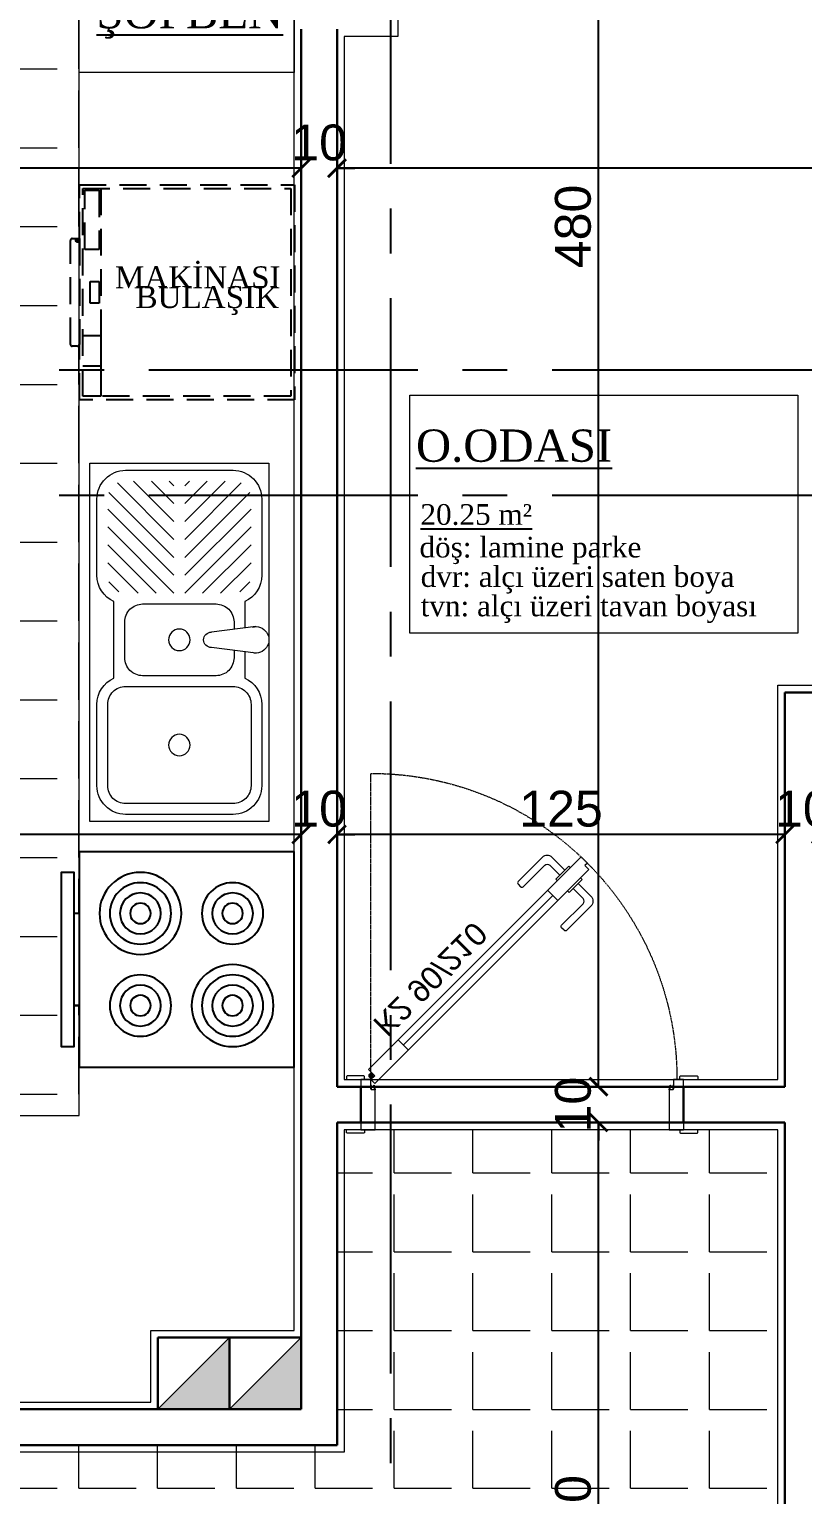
# Model space of a CAD drawing. Header units: millimetres. Extents: x 2778 to 13672, y 1832 to 5175.
# Drawn here: x 12760.3 to 12976.1, y 4131.4 to 4540.2 of the extents above; entities that cross this region are included whole.
import ezdxf

# ---------------------------------------------------------------- set-up
doc = ezdxf.new("R2010")
doc.units = ezdxf.units.MM
for name, pattern in [('CENTER2', [112.5, 75, -12.5, 12.5, -12.5]), ('DASHDOT2', [12.7, 6.35, -3.175, 0, -3.175]), ('DOTX2', [0.5, 0, -0.5]), ('HIDDENX2', [0.75, 0.5, -0.25])]:
    doc.linetypes.add(name, pattern=pattern)
for name, color, linetype in [('7-DCR-FRN', 8, 'Continuous'), ('@A_HH', 1, 'Continuous'), ('Yazi', 7, 'Continuous')]:
    doc.layers.add(name, color=color, linetype=linetype)
for name, color, linetype, lineweight in [('aks', 251, 'DASHDOT2', 35), ('duvar', 232, 'Continuous', 30), ('ince', 37, 'Continuous', 0), ('iz', 1, 'DOTX2', 20), ('kapı', 3, 'Continuous', 18), ('sıva iç', 21, 'Continuous', 0), ('tarama', 251, 'Continuous', 0), ('yazı', 11, 'Continuous', 20), ('z - tarama', 251, 'Continuous', 18), ('ölçü dış', 192, 'Continuous', 20), ('ÖLÇÜ İÇ', 7, 'Continuous', 9)]:
    doc.layers.add(name, color=color, linetype=linetype, lineweight=lineweight)
doc.styles.get("Standard").update_dxf_attribs({"font": 'arial.ttf'})
doc.styles.add('Times roman', font='times.ttf')
doc.dimstyles.new('zulay iç ölçü', dxfattribs={"dimtxt": 10, "dimasz": 5, "dimexe": 0.18, "dimexo": 0, "dimgap": 2, "dimtad": 3, "dimdec": 0, "dimzin": 0, "dimdsep": 46, "dimtxsty": 'Standard', "dimblk": 'ARCHTICK', "dimcen": 0.09, "dimse1": 1, "dimse2": 1, "dimadec": 0, "dimazin": 0, "dimtfac": 1, "dimtdec": 0, "dimtix": 1, "dimtofl": 0, "dimtmove": 0, "dimatfit": 3, "dimldrblk": 'ARCHTICK', "dimfxl": 1, "dimtolj": 1, "dimtzin": 0, "dimarcsym": 0})
pattern_1 = [(0, (-1051519.92, 409725.164), (0, 22), [16, -6]), (90, (-1051519.92, 409725.164), (-22, 1e-15), [16, -6])]

# ---------------------------------------------------------------- blocks, each defined once
blk = doc.blocks.new('sadsfsfsf')
at = {"layer": 'ince'}
for p, q in [((0.7, 0), (-0.7, 0)), ((0, 0.7), (0, -0.7))]:
    blk.add_line(p, q, dxfattribs=at)
for radius in [0.6, 0.45]:
    blk.add_circle((0, 0), radius, dxfattribs=at)
blk = doc.blocks.new('eddeded')
at = {"layer": 'duvar'}
for p, q in [((-48.21, 54.38), (-38.21, 54.38)), ((-48.21, -35.62), (-38.21, -35.62))]:
    blk.add_line(p, q, dxfattribs=at)
at = {"layer": 'ince'}
blk.add_line((-26.6, -23.78), (15.13, 17.96), dxfattribs=at)
for points in [[(-50.21, 53.38), (-50.96, 53.38, -0.414214), (-51.21, 53.63), (-51.21, 58.13, -0.414214), (-50.96, 58.38), (-50.21, 58.38)], [(-36.21, 53.38), (-35.46, 53.38, 0.414214), (-35.21, 53.63), (-35.21, 58.13, 0.414214), (-35.46, 58.38), (-36.21, 58.38)], [(-50.21, -34.62), (-50.96, -34.62, 0.414214), (-51.21, -34.87), (-51.21, -39.37, 0.414214), (-50.96, -39.62), (-50.21, -39.62)], [(-36.21, -34.62), (-35.46, -34.62, -0.414214), (-35.21, -34.87), (-35.21, -39.37, -0.414214), (-35.46, -39.62), (-36.21, -39.62)]]:
    blk.add_lwpolyline(points, format="xyb", dxfattribs=at)
for points in [[(-39.11, 51.33), (-39.11, 50.38), (-37.81, 50.68), (-37.81, 50.81, -0.112206), (-37.91, 50.76), (-38.72, 50.57, -0.482314), (-39.02, 50.82), (-39.02, 51.24, -0.414214), (-38.77, 51.49), (-37.97, 51.49, -0.170049), (-37.81, 51.43), (-37.81, 51.58), (-38.86, 51.58, 0.414214)], [(17.08, 23.59), (18.49, 25), (14.96, 28.54, 0.414214), (12.13, 28.54), (5.41, 21.82, 0.414214), (5.41, 21.11), (6.12, 20.4, 0.414214), (6.83, 20.4), (12.84, 26.41, -0.414214), (14.25, 26.41)], [(20.76, 19.91), (22.17, 21.32), (25.71, 17.79, -0.414214), (25.71, 14.96), (18.99, 8.24, -0.414214), (18.28, 8.24), (17.58, 8.95, -0.414214), (17.58, 9.66), (23.59, 15.67, 0.414214), (23.59, 17.08)], [(-39.11, -31.62), (-39.11, -32.57, 0.414214), (-38.86, -32.82), (-37.81, -32.82), (-37.81, -32.67, -0.170049), (-37.97, -32.73), (-38.77, -32.73, -0.414214), (-39.02, -32.48), (-39.02, -32.06, -0.482314), (-38.72, -31.81), (-37.91, -32, -0.112206), (-37.81, -32.05), (-37.81, -31.92)]]:
    blk.add_lwpolyline(points, format="xyb", close=True, dxfattribs=at)
for points in [[(20.04, 25.7), (19.62, 26.12), (15.96, 22.47), (16.38, 22.04)], [(22.87, 22.87), (23.29, 22.44), (19.64, 18.79), (19.21, 19.21)]]:
    blk.add_lwpolyline(points, dxfattribs=at)
at = {"layer": 'iz', "ltscale": 0.1}
for p, q in [((-48.21, -35.62), (-48.21, 54.38)), ((-38.21, -35.62), (-38.21, 54.38)), ((-36.21, -32.82), (49.19, -32.82))]:
    blk.add_line(p, q, dxfattribs=at)
blk.add_arc((-36.22, -32.83), 85.41, 0.0042, 89.9958, dxfattribs=at)
at = {"layer": 'kapı'}
for p, q in [((13.72, 19.37), (16.54, 16.54)), ((-28.02, -22.36), (-25.19, -25.19))]:
    blk.add_line(p, q, dxfattribs=at)
for points in [[(-36.21, 54.38), (-36.21, 51.58), (-38.86, 51.58, 0.414214), (-39.11, 51.33), (-39.11, 50.38), (-50.21, 50.38), (-50.21, 54.38)], [(-50.21, -35.62), (-50.21, -31.62), (-39.11, -31.62), (-39.11, -32.57, 0.414214), (-38.86, -32.82), (-36.21, -32.82), (-36.21, -35.62), (-36.21, -35.62)]]:
    blk.add_lwpolyline(points, format="xyb", dxfattribs=at)
blk.add_lwpolyline([(-36.21, -32.82), (-35.15, -31.76), (-33.46, -33.46), (25.87, 25.87), (24.17, 27.57), (23.47, 26.86), (22.33, 27.99), (-37.35, -31.69), (-36.21, -32.82)], dxfattribs=at)
at = {"layer": 'sıva iç'}
for p, q in [((-48.21, 54.38), (-50.21, 54.38)), ((-38.21, 54.38), (-36.21, 54.38)), ((-48.21, -35.62), (-50.21, -35.62)), ((-36.21, -35.62), (-38.21, -35.62))]:
    blk.add_line(p, q, dxfattribs=at)
at = {"layer": 'ölçü dış'}
blk.add_line((-38.21, -35.62), (-48.21, -35.62), dxfattribs=at)
at = {"layer": 'ince', "rotation": 90}
blk.add_blockref('sadsfsfsf', (-35.15, -32.82), dxfattribs=at)
at = {"layer": 'yazı'}
blk.add_text('K2 90/210', height=6.328, rotation=45, dxfattribs=at).set_placement((-20.24, -32.71))
blk = doc.blocks.new('DGFDGFDG')
at = {"layer": 'tarama'}
h = blk.add_hatch(color=256, dxfattribs=at)
h.dxf.hatch_style = 1
h.paths.add_polyline_path([(650023.04, -115859.89), (650043.04, -115879.89), (650043.04, -115859.89)])
h = blk.add_hatch(color=256, dxfattribs=at)
h.dxf.hatch_style = 1
h.paths.add_polyline_path([(650043.04, -115859.89), (650063.04, -115879.89), (650063.04, -115859.89)])
at = {"layer": '@A_HH', "linetype": 'Continuous', "lineweight": 0}
for p, q in [((650043.04, -115879.89), (650043.04, -115859.89)), ((650043.04, -115879.89), (650043.04, -115859.89)), ((650063.04, -115879.89), (650063.04, -115859.89)), ((650063.04, -115879.89), (650063.04, -115859.89))]:
    blk.add_line(p, q, dxfattribs=at)
at = {"layer": 'duvar'}
for p, q in [((650043.04, -115859.89), (650023.04, -115859.89)), ((650043.04, -115859.89), (650023.04, -115859.89)), ((650043.04, -115859.89), (650023.04, -115859.89)), ((650023.04, -115859.89), (650043.04, -115859.89)), ((650043.04, -115859.89), (650023.04, -115859.89)), ((650043.04, -115859.89), (650023.04, -115859.89)), ((650023.04, -115859.89), (650043.04, -115859.89)), ((650063.04, -115859.89), (650043.04, -115859.89)), ((650063.04, -115859.89), (650043.04, -115859.89)), ((650063.04, -115859.89), (650043.04, -115859.89)), ((650043.04, -115859.89), (650063.04, -115859.89)), ((650063.04, -115859.89), (650043.04, -115859.89)), ((650063.04, -115859.89), (650043.04, -115859.89)), ((650043.04, -115859.89), (650063.04, -115859.89)), ((650043.04, -115859.89), (650043.04, -115879.89)), ((650043.04, -115859.89), (650043.04, -115879.89)), ((650043.04, -115859.89), (650043.04, -115879.89)), ((650043.04, -115879.89), (650043.04, -115859.89)), ((650043.04, -115859.89), (650043.04, -115879.89)), ((650043.04, -115879.89), (650043.04, -115859.89)), ((650043.04, -115879.89), (650043.04, -115859.89)), ((650063.04, -115859.89), (650063.04, -115879.89)), ((650063.04, -115859.89), (650063.04, -115879.89)), ((650063.04, -115859.89), (650063.04, -115879.89)), ((650063.04, -115879.89), (650063.04, -115859.89)), ((650063.04, -115859.89), (650063.04, -115879.89)), ((650063.04, -115879.89), (650063.04, -115859.89)), ((650063.04, -115879.89), (650063.04, -115859.89)), ((650043.04, -115864.89), (650043.04, -115869.89)), ((650063.04, -115864.89), (650063.04, -115869.89)), ((650023.04, -115879.89), (650043.04, -115879.89)), ((650043.04, -115879.89), (650023.04, -115879.89)), ((650023.04, -115879.89), (650043.04, -115879.89)), ((650023.04, -115879.89), (650043.04, -115879.89)), ((650023.04, -115879.89), (650043.04, -115879.89)), ((650023.04, -115879.89), (650043.04, -115879.89)), ((650023.04, -115879.89), (650043.04, -115879.89)), ((650043.04, -115879.89), (650023.04, -115879.89)), ((650043.04, -115879.89), (650023.04, -115879.89)), ((650043.04, -115879.89), (650023.04, -115879.89)), ((650023.04, -115879.89), (650043.04, -115879.89)), ((650043.04, -115879.89), (650023.04, -115879.89)), ((650043.04, -115879.89), (650023.04, -115879.89)), ((650023.04, -115879.89), (650043.04, -115879.89)), ((650043.04, -115879.89), (650063.04, -115879.89)), ((650063.04, -115879.89), (650043.04, -115879.89)), ((650043.04, -115879.89), (650063.04, -115879.89)), ((650043.04, -115879.89), (650063.04, -115879.89)), ((650043.04, -115879.89), (650063.04, -115879.89)), ((650043.04, -115879.89), (650063.04, -115879.89)), ((650043.04, -115879.89), (650063.04, -115879.89)), ((650063.04, -115879.89), (650043.04, -115879.89)), ((650063.04, -115879.89), (650043.04, -115879.89)), ((650063.04, -115879.89), (650043.04, -115879.89)), ((650043.04, -115879.89), (650063.04, -115879.89)), ((650063.04, -115879.89), (650043.04, -115879.89)), ((650063.04, -115879.89), (650043.04, -115879.89)), ((650043.04, -115879.89), (650063.04, -115879.89))]:
    blk.add_line(p, q, dxfattribs=at)
at = {"layer": 'duvar', "color": 7}
for p, q in [((650043.04, -115859.89), (650023.04, -115859.89)), ((650023.04, -115859.89), (650023.04, -115879.89)), ((650063.04, -115859.89), (650043.04, -115859.89)), ((650043.04, -115859.89), (650043.04, -115879.89)), ((650043.04, -115859.89), (650043.04, -115879.89)), ((650063.04, -115859.89), (650063.04, -115879.89)), ((650043.04, -115879.89), (650023.04, -115879.89)), ((650043.04, -115879.89), (650023.04, -115879.89)), ((650041.04, -115879.89), (650043.04, -115879.89)), ((650063.04, -115879.89), (650043.04, -115879.89)), ((650063.04, -115879.89), (650043.04, -115879.89)), ((650061.04, -115879.89), (650063.04, -115879.89))]:
    blk.add_line(p, q, dxfattribs=at)
at = {"layer": 'duvar'}
for points in [[(650023.04, -115859.89), (650043.04, -115859.89)], [(650043.04, -115859.89), (650063.04, -115859.89)], [(650043.04, -115879.89), (650043.04, -115859.89)], [(650063.04, -115879.89), (650063.04, -115859.89)], [(650023.04, -115879.89), (650043.04, -115879.89)], [(650043.04, -115879.89), (650063.04, -115879.89)]]:
    blk.add_lwpolyline(points, dxfattribs=at)
at = {"layer": 'ince'}
for p, q in [((650043.04, -115879.89), (650023.04, -115859.89)), ((650063.04, -115879.89), (650043.04, -115859.89))]:
    blk.add_line(p, q, dxfattribs=at)
at = {"layer": 'sıva iç'}
for p, q in [((650041.04, -115879.85), (650041.04, -115879.89)), ((650061.04, -115879.85), (650061.04, -115879.89))]:
    blk.add_line(p, q, dxfattribs=at)
blk = doc.blocks.new('*U38')
at = {"layer": '7-DCR-FRN', "linetype": 'HIDDENX2', "ltscale": 15}
for points in [[(15.5, 0, -0.414214), (15, 0.5), (15, 2, -0.414214), (15.5, 2.5), (44.5, 2.5, -0.414214), (45, 2), (45, 0), (60, 0), (60, -60), (0, -60), (0, 0)], [(45, 0), (15.5, 0, -0.414214), (15, 0.5), (15, 2, -0.414214), (15.5, 2.5), (44.5, 2.5, -0.414214), (45, 2)]]:
    blk.add_lwpolyline(points, format="xyb", close=True, dxfattribs=at)
for points in [[(1, -1), (59, -1), (59, -59), (1, -59)], [(1, -1), (59, -1), (59, -6), (1, -6)], [(1, -1), (18, -1), (18, -6), (1, -6)], [(27, -3), (33, -3), (33, -5.5), (27, -5.5)], [(42, -1.5), (58.5, -1.5), (58.5, -5.5), (42, -5.5)]]:
    blk.add_lwpolyline(points, close=True, dxfattribs=at)
blk.add_lwpolyline([(9.5, -1), (9.5, -6)], dxfattribs=at)
for radius in [0.5, 0.25]:
    blk.add_circle((44.5, 0.5), radius, dxfattribs=at)
blk = doc.blocks.new('*U36')
at = {"layer": '7-DCR-FRN', "linetype": 'Continuous', "lineweight": 5}
for p, q in [((47.01, 46.31), (48.55, 33.93)), ((54.39, 46.31), (52.85, 33.93))]:
    blk.add_line(p, q, dxfattribs=at)
at = {"layer": '7-DCR-FRN', "linetype": 'Continuous', "lineweight": 18}
for p, q in [((63.7, 26.5), (82.2, 45)), ((63.7, 36.5), (72.2, 45)), ((63.7, 31.5), (77.2, 45)), ((68.7, 26.5), (87.2, 45)), ((64.06, 41.86), (66.84, 44.64)), ((73.7, 26.5), (91.85, 44.65)), ((78.7, 26.5), (94.46, 42.26)), ((83.7, 26.5), (95, 37.8)), ((88.7, 26.5), (95, 32.8)), ((93.7, 26.5), (95, 27.8)), ((63.7, 23.5), (82.2, 5)), ((68.7, 23.5), (87.2, 5)), ((73.7, 23.5), (91.85, 5.35)), ((78.7, 23.5), (94.46, 7.74)), ((83.7, 23.5), (95, 12.2)), ((88.7, 23.5), (95, 17.2)), ((93.7, 23.5), (95, 22.2)), ((63.7, 18.5), (77.2, 5)), ((63.7, 13.5), (72.2, 5)), ((64.06, 8.14), (66.84, 5.36))]:
    blk.add_line(p, q, dxfattribs=at)
at = {"layer": '7-DCR-FRN', "linetype": 'Continuous', "lineweight": 18, "flags": 128}
blk.add_lwpolyline([(100, 50), (0, 50), (0, 0), (100, 0)], close=True, dxfattribs=at)
blk.add_lwpolyline([(100, 50), (0, 50), (0, 0), (100, 0)], close=True, dxfattribs=at)
for points in [[(47.39, 43.25), (40.01, 43.25, 0.296358), (32.7, 48), (10, 48, 0.414214), (2, 40), (2, 10, 0.414214), (10, 2), (32.7, 2, 0.296358), (40.01, 6.75), (61.39, 6.75)], [(61.39, 6.75, 0.296358), (68.7, 2), (90, 2, 0.414214), (98, 10), (98, 40, 0.414214), (90, 48), (68.7, 48, 0.296358), (61.39, 43.25), (54.01, 43.25)], [(47.76, 40.25), (45.7, 40.25, 0.414214), (40.7, 35.25), (40.7, 14.75, 0.414214), (45.7, 9.75), (55.7, 9.75)], [(55.7, 9.75, 0.414214), (60.7, 14.75), (60.7, 35.25, 0.414214), (55.7, 40.25), (53.64, 40.25)]]:
    blk.add_lwpolyline(points, format="xyb", dxfattribs=at)
blk.add_lwpolyline([(10, 45, 0.414214), (5, 40), (5, 10, 0.414214), (10, 5), (32.7, 5, 0.414214), (37.7, 10), (37.7, 40, 0.414214), (32.7, 45)], format="xyb", close=True, dxfattribs=at)
at = {"layer": '7-DCR-FRN', "linetype": 'Continuous', "lineweight": 18}
for centre in [(21.35, 25), (50.7, 25)]:
    blk.add_circle(centre, 3, dxfattribs=at)
at = {"layer": '7-DCR-FRN', "linetype": 'Continuous', "lineweight": 5}
for centre, radius, start, end in [((50.7, 46.31), 3.69, 345.7493, 194.2507), ((50.7, 33.93), 2.15, 180, 0)]:
    blk.add_arc(centre, radius, start, end, dxfattribs=at)
blk = doc.blocks.new('*U30')
at = {"layer": '7-DCR-FRN'}
for p, q in [((-12.86, 28.18), (-12.86, 29.57)), ((12.86, 28.18), (12.86, 29.57))]:
    blk.add_line(p, q, dxfattribs=at)
for points in [[(12.86, 28.18), (30, 28.18), (30, -31.82), (-30, -31.82), (-30, 28.18), (-12.86, 28.18), (-12.86, 29.57), (-24.29, 29.57), (-24.29, 33.18), (24.29, 33.18), (24.29, 29.57), (12.86, 29.57)], [(24.29, 29.57), (-24.29, 29.57), (-24.29, 33.18), (24.29, 33.18)], [(-30, -31.82), (-30, 28.18), (30, 28.18), (30, -31.82)]]:
    blk.add_lwpolyline(points, close=True, dxfattribs=at)
for centre, radius in [((-12.86, 11.04), 11.43), ((-12.86, 11.04), 8.57), ((-12.86, 11.04), 5.71), ((12.86, 11.04), 8.57), ((12.86, 11.04), 5.71), ((-12.86, 11.04), 2.86), ((12.86, 11.04), 2.86), ((12.86, -14.67), 11.43), ((-12.86, -14.67), 8.57), ((12.86, -14.67), 8.57), ((-12.86, -14.67), 5.71), ((-12.86, -14.67), 2.86), ((12.86, -14.67), 5.71), ((12.86, -14.67), 2.86)]:
    blk.add_circle(centre, radius, dxfattribs=at)
blk = doc.blocks.new('_ArchTick')
at = {"color": 0, "linetype": 'ByBlock', "const_width": 0.15}
blk.add_lwpolyline([(-0.5, -0.5), (0.5, 0.5)], dxfattribs=at)
blk = doc.blocks.new('*D3185')
at = {"layer": 'Defpoints', "color": 0, "transparency": 16777216}
for p in [(12919.14, 4235.23), (12919.14, 4235.23), (12919.14, 4015.23)]:
    blk.add_point(p, dxfattribs=at)
at = {"layer": 'ÖLÇÜ İÇ', "color": 0, "lineweight": -2, "transparency": 16777216}
blk.add_line((12919.14, 4015.23), (12919.14, 4235.23), dxfattribs=at)
at = {"layer": 'ÖLÇÜ İÇ', "color": 0, "lineweight": -2, "transparency": 16777216, "xscale": 5, "yscale": 5, "zscale": 5}
for p, rotation in [((12919.14, 4235.23), 90), ((12919.14, 4015.23), 270)]:
    blk.add_blockref('_ArchTick', p, dxfattribs=dict(at, rotation=rotation))
at = {"layer": 'ÖLÇÜ İÇ', "color": 0, "transparency": 16777216, "insert": (12912.04, 4125.23), "char_height": 10, "attachment_point": 5, "rotation": 90}
blk.add_mtext('\\A1;220', dxfattribs=at)
blk = doc.blocks.new('*D3186')
at = {"layer": 'Defpoints', "color": 0, "transparency": 16777216}
for p in [(12919.14, 4245.23), (12919.14, 4245.23), (12919.14, 4235.23)]:
    blk.add_point(p, dxfattribs=at)
at = {"layer": 'ÖLÇÜ İÇ', "color": 0, "lineweight": -2, "transparency": 16777216}
for p, q in [((12919.14, 4245.23), (12919.14, 4250.23)), ((12919.14, 4235.23), (12919.14, 4230.23))]:
    blk.add_line(p, q, dxfattribs=at)
at = {"layer": 'ÖLÇÜ İÇ', "color": 0, "lineweight": -2, "transparency": 16777216, "xscale": 5, "yscale": 5, "zscale": 5}
for p, rotation in [((12919.14, 4245.23), 270), ((12919.14, 4235.23), 90)]:
    blk.add_blockref('_ArchTick', p, dxfattribs=dict(at, rotation=rotation))
at = {"layer": 'ÖLÇÜ İÇ', "color": 0, "transparency": 16777216, "insert": (12912.04, 4240.23), "char_height": 10, "attachment_point": 5, "rotation": 90}
blk.add_mtext('\\A1;10', dxfattribs=at)
blk = doc.blocks.new('*D3187')
at = {"layer": 'Defpoints', "color": 0, "transparency": 16777216}
for p in [(12919.14, 4725.23), (12919.14, 4725.23), (12919.14, 4245.23)]:
    blk.add_point(p, dxfattribs=at)
at = {"layer": 'ÖLÇÜ İÇ', "color": 0, "lineweight": -2, "transparency": 16777216}
blk.add_line((12919.14, 4245.23), (12919.14, 4725.23), dxfattribs=at)
at = {"layer": 'ÖLÇÜ İÇ', "color": 0, "lineweight": -2, "transparency": 16777216, "xscale": 5, "yscale": 5, "zscale": 5}
for p, rotation in [((12919.14, 4725.23), 90), ((12919.14, 4245.23), 270)]:
    blk.add_blockref('_ArchTick', p, dxfattribs=dict(at, rotation=rotation))
at = {"layer": 'ÖLÇÜ İÇ', "color": 0, "transparency": 16777216, "insert": (12912.04, 4485.23), "char_height": 10, "attachment_point": 5, "rotation": 90}
blk.add_mtext('\\A1;480', dxfattribs=at)
blk = doc.blocks.new('*D3232')
at = {"layer": 'Defpoints', "color": 0, "transparency": 16777216}
for p in [(12971.17, 4315.62), (12971.17, 4315.62), (12981.17, 4315.62)]:
    blk.add_point(p, dxfattribs=at)
at = {"layer": 'ÖLÇÜ İÇ', "color": 0, "lineweight": -2, "transparency": 16777216}
for p, q in [((12971.17, 4315.62), (12966.17, 4315.62)), ((12981.17, 4315.62), (12986.17, 4315.62))]:
    blk.add_line(p, q, dxfattribs=at)
at = {"layer": 'ÖLÇÜ İÇ', "color": 0, "lineweight": -2, "transparency": 16777216, "xscale": 5, "yscale": 5, "zscale": 5}
blk.add_blockref('_ArchTick', (12971.17, 4315.62), dxfattribs=at)
at = {"layer": 'ÖLÇÜ İÇ', "color": 0, "lineweight": -2, "transparency": 16777216, "xscale": 5, "yscale": 5, "zscale": 5, "rotation": 180}
blk.add_blockref('_ArchTick', (12981.17, 4315.62), dxfattribs=at)
at = {"layer": 'ÖLÇÜ İÇ', "color": 0, "transparency": 16777216, "insert": (12976.17, 4322.73), "char_height": 10, "attachment_point": 5}
blk.add_mtext('\\A1;10', dxfattribs=at)
blk = doc.blocks.new('*D3233')
at = {"layer": 'Defpoints', "color": 0, "transparency": 16777216}
for p in [(12846.17, 4315.62), (12846.17, 4315.62), (12971.17, 4315.62)]:
    blk.add_point(p, dxfattribs=at)
at = {"layer": 'ÖLÇÜ İÇ', "color": 0, "lineweight": -2, "transparency": 16777216}
blk.add_line((12971.17, 4315.62), (12846.17, 4315.62), dxfattribs=at)
at = {"layer": 'ÖLÇÜ İÇ', "color": 0, "lineweight": -2, "transparency": 16777216, "xscale": 5, "yscale": 5, "zscale": 5, "rotation": 180}
blk.add_blockref('_ArchTick', (12846.17, 4315.62), dxfattribs=at)
at = {"layer": 'ÖLÇÜ İÇ', "color": 0, "lineweight": -2, "transparency": 16777216, "xscale": 5, "yscale": 5, "zscale": 5}
blk.add_blockref('_ArchTick', (12971.17, 4315.62), dxfattribs=at)
at = {"layer": 'ÖLÇÜ İÇ', "color": 0, "transparency": 16777216, "insert": (12908.67, 4322.73), "char_height": 10, "attachment_point": 5}
blk.add_mtext('\\A1;125', dxfattribs=at)
blk = doc.blocks.new('*D3234')
at = {"layer": 'Defpoints', "color": 0, "transparency": 16777216}
for p in [(12836.17, 4315.62), (12836.17, 4315.62), (12846.17, 4315.62)]:
    blk.add_point(p, dxfattribs=at)
at = {"layer": 'ÖLÇÜ İÇ', "color": 0, "lineweight": -2, "transparency": 16777216}
for p, q in [((12836.17, 4315.62), (12831.17, 4315.62)), ((12846.17, 4315.62), (12851.17, 4315.62))]:
    blk.add_line(p, q, dxfattribs=at)
at = {"layer": 'ÖLÇÜ İÇ', "color": 0, "lineweight": -2, "transparency": 16777216, "xscale": 5, "yscale": 5, "zscale": 5}
blk.add_blockref('_ArchTick', (12836.17, 4315.62), dxfattribs=at)
at = {"layer": 'ÖLÇÜ İÇ', "color": 0, "lineweight": -2, "transparency": 16777216, "xscale": 5, "yscale": 5, "zscale": 5, "rotation": 180}
blk.add_blockref('_ArchTick', (12846.17, 4315.62), dxfattribs=at)
at = {"layer": 'ÖLÇÜ İÇ', "color": 0, "transparency": 16777216, "insert": (12841.17, 4322.73), "char_height": 10, "attachment_point": 5}
blk.add_mtext('\\A1;10', dxfattribs=at)
blk = doc.blocks.new('*D3235')
at = {"layer": 'Defpoints', "color": 0, "transparency": 16777216}
for p in [(12396.17, 4315.62), (12396.17, 4315.62), (12836.17, 4315.62)]:
    blk.add_point(p, dxfattribs=at)
at = {"layer": 'ÖLÇÜ İÇ', "color": 0, "lineweight": -2, "transparency": 16777216}
blk.add_line((12836.17, 4315.62), (12396.17, 4315.62), dxfattribs=at)
at = {"layer": 'ÖLÇÜ İÇ', "color": 0, "lineweight": -2, "transparency": 16777216, "xscale": 5, "yscale": 5, "zscale": 5, "rotation": 180}
blk.add_blockref('_ArchTick', (12396.17, 4315.62), dxfattribs=at)
at = {"layer": 'ÖLÇÜ İÇ', "color": 0, "lineweight": -2, "transparency": 16777216, "xscale": 5, "yscale": 5, "zscale": 5}
blk.add_blockref('_ArchTick', (12836.17, 4315.62), dxfattribs=at)
at = {"layer": 'ÖLÇÜ İÇ', "color": 0, "transparency": 16777216, "insert": (12616.17, 4322.73), "char_height": 10, "attachment_point": 5}
blk.add_mtext('\\A1;440', dxfattribs=at)
blk = doc.blocks.new('*D3240')
at = {"layer": 'Defpoints', "color": 0, "transparency": 16777216}
for p in [(12846.17, 4501.49), (12846.17, 4501.49), (13361.17, 4499.97)]:
    blk.add_point(p, dxfattribs=at)
at = {"layer": 'ÖLÇÜ İÇ', "color": 0, "lineweight": -2, "transparency": 16777216}
blk.add_line((13361.17, 4501.49), (12846.17, 4501.49), dxfattribs=at)
at = {"layer": 'ÖLÇÜ İÇ', "color": 0, "lineweight": -2, "transparency": 16777216, "xscale": 5, "yscale": 5, "zscale": 5, "rotation": 180}
blk.add_blockref('_ArchTick', (12846.17, 4501.49), dxfattribs=at)
at = {"layer": 'ÖLÇÜ İÇ', "color": 0, "lineweight": -2, "transparency": 16777216, "xscale": 5, "yscale": 5, "zscale": 5}
blk.add_blockref('_ArchTick', (13361.17, 4501.49), dxfattribs=at)
at = {"layer": 'ÖLÇÜ İÇ', "color": 0, "transparency": 16777216, "insert": (13103.67, 4508.6), "char_height": 10, "attachment_point": 5}
blk.add_mtext('\\A1;515', dxfattribs=at)
blk = doc.blocks.new('*D3241')
at = {"layer": 'Defpoints', "color": 0, "transparency": 16777216}
for p in [(12836.17, 4501.49), (12836.17, 4501.49), (12846.17, 4501.49)]:
    blk.add_point(p, dxfattribs=at)
at = {"layer": 'ÖLÇÜ İÇ', "color": 0, "lineweight": -2, "transparency": 16777216}
for p, q in [((12836.17, 4501.49), (12831.17, 4501.49)), ((12846.17, 4501.49), (12851.17, 4501.49))]:
    blk.add_line(p, q, dxfattribs=at)
at = {"layer": 'ÖLÇÜ İÇ', "color": 0, "lineweight": -2, "transparency": 16777216, "xscale": 5, "yscale": 5, "zscale": 5}
blk.add_blockref('_ArchTick', (12836.17, 4501.49), dxfattribs=at)
at = {"layer": 'ÖLÇÜ İÇ', "color": 0, "lineweight": -2, "transparency": 16777216, "xscale": 5, "yscale": 5, "zscale": 5, "rotation": 180}
blk.add_blockref('_ArchTick', (12846.17, 4501.49), dxfattribs=at)
at = {"layer": 'ÖLÇÜ İÇ', "color": 0, "transparency": 16777216, "insert": (12841.17, 4508.6), "char_height": 10, "attachment_point": 5}
blk.add_mtext('\\A1;10', dxfattribs=at)
blk = doc.blocks.new('*D3242')
at = {"layer": 'Defpoints', "color": 0, "transparency": 16777216}
for p in [(12396.17, 4501.49), (12396.17, 4501.49), (12836.17, 4501.49)]:
    blk.add_point(p, dxfattribs=at)
at = {"layer": 'ÖLÇÜ İÇ', "color": 0, "lineweight": -2, "transparency": 16777216}
blk.add_line((12836.17, 4501.49), (12396.17, 4501.49), dxfattribs=at)
at = {"layer": 'ÖLÇÜ İÇ', "color": 0, "lineweight": -2, "transparency": 16777216, "xscale": 5, "yscale": 5, "zscale": 5, "rotation": 180}
blk.add_blockref('_ArchTick', (12396.17, 4501.49), dxfattribs=at)
at = {"layer": 'ÖLÇÜ İÇ', "color": 0, "lineweight": -2, "transparency": 16777216, "xscale": 5, "yscale": 5, "zscale": 5}
blk.add_blockref('_ArchTick', (12836.17, 4501.49), dxfattribs=at)
at = {"layer": 'ÖLÇÜ İÇ', "color": 0, "transparency": 16777216, "insert": (12616.17, 4508.6), "char_height": 10, "attachment_point": 5}
blk.add_mtext('\\A1;440', dxfattribs=at)

msp = doc.modelspace()

# ---------------------------------------------------------------- hatches: boundary and pattern name
at = {"layer": 'z - tarama'}
h = msp.add_hatch(dxfattribs=at)
h.set_pattern_fill('ANGLE', color=252, scale=80, style=0)
h.set_pattern_definition(pattern_1)
h.paths.add_polyline_path([(12536.17, 4540.23), (12774.17, 4540.23), (12774.17, 4558.23), (12536.17, 4558.23)])
h.paths.add_polyline_path([(12536.17, 4445.23), (12774.17, 4445.23), (12774.17, 4451.84), (12772.26, 4451.84, -0.414214), (12771.76, 4452.34), (12771.76, 4481.34, -0.414214), (12772.26, 4481.84), (12774.17, 4481.84), (12774.17, 4528.23), (12774.17, 4528.23), (12774.17, 4540.23), (12536.17, 4540.23)])
h.paths.add_polyline_path([(12431.17, 4445.23), (12536.17, 4445.23), (12536.17, 4540.23), (12431.17, 4540.23)])
h.paths.add_polyline_path([(12398.17, 4445.23), (12431.17, 4445.23), (12431.17, 4540.23), (12413.17, 4540.23), (12413.17, 4538.23), (12398.17, 4538.23)])
h.paths.add_polyline_path([(12431.17, 4540.23), (12536.17, 4540.23), (12536.17, 4558.23), (12431.17, 4558.23)])
h.paths.add_polyline_path([(12536.17, 4412.05), (12538.17, 4412.05), (12538.17, 4410.23), (12774.17, 4410.23), (12774.17, 4445.23), (12536.17, 4445.23)])
h.paths.add_polyline_path([(12431.17, 4239.45, -0.121467), (12466.75, 4219.29), (12466.77, 4219.32), (12468.47, 4217.62, -0.197654), (12494.28, 4157.98, -0.416778), (12494.53, 4158.23), (12499.28, 4158.23), (12499.28, 4157.23), (12536.17, 4157.23), (12536.17, 4217.23), (12536.17, 4342.05), (12523.17, 4342.05), (12521.7, 4311.99), (12484.63, 4311.99), (12483.17, 4342.06), (12458.17, 4342.06), (12456.7, 4311.99), (12431.17, 4311.99)])
h.paths.add_polyline_path([(12398.17, 4157.23), (12401.28, 4157.23), (12401.28, 4158.23), (12406.28, 4158.23), (12406.28, 4157.23), (12408.08, 4157.23), (12408.08, 4157.7, -1), (12408.08, 4158.9), (12408.08, 4159.36), (12407.45, 4159.99), (12408.08, 4160.63), (12408.08, 4242.63, -0.068537), (12431.17, 4239.45), (12431.17, 4311.99), (12419.63, 4311.99), (12418.17, 4342.06), (12398.17, 4342.06)])
h.paths.add_polyline_path([(12538.17, 4342.05), (12536.17, 4342.05), (12536.17, 4217.23), (12571.73, 4217.23), (12571.73, 4218.13), (12569.89, 4218.13), (12569.89, 4219.93), (12592.48, 4219.93), (12592.48, 4218.13), (12590.63, 4218.13), (12590.63, 4217.23), (12597.24, 4217.23), (12597.24, 4218.13), (12595.4, 4218.13), (12595.4, 4219.93), (12604.41, 4219.93), (12604.41, 4218.13), (12602.57, 4218.13), (12602.57, 4217.23), (12674.57, 4217.23, -0.414214), (12674.07, 4217.73), (12674.07, 4219.23, -0.414214), (12674.57, 4219.73), (12703.57, 4219.73, -0.414214), (12704.07, 4219.23), (12704.07, 4217.23), (12719.07, 4217.23), (12734.17, 4217.23), (12734.17, 4237.23), (12774.17, 4237.23), (12774.17, 4267.86), (12772.79, 4267.86), (12772.79, 4256.43), (12769.17, 4256.43), (12769.17, 4305), (12772.79, 4305), (12772.79, 4293.57), (12774.17, 4293.57), (12774.17, 4410.23), (12538.17, 4410.23)])
h.paths.add_polyline_path([(12575.25, 4392.34), (12683.47, 4392.34), (12683.47, 4325.91), (12575.25, 4325.91)], flags=16)
h.paths.add_polyline_path([(12684.45, 4346.99), (12623.65, 4346.99), (12623.65, 4333.18), (12684.45, 4333.18)], flags=24)
h.paths.add_polyline_path([(12681.99, 4363.66), (12648.6, 4363.66), (12648.6, 4354.85), (12681.99, 4354.85)], flags=8)
h.paths.add_polyline_path([(12682.73, 4374.94), (12604.62, 4374.94), (12604.62, 4363.34), (12682.73, 4363.34)], flags=8)
h.paths.add_polyline_path([(12682.39, 4391.37), (12586.78, 4391.37), (12586.78, 4379.75), (12682.39, 4379.75)], flags=8)
h.paths.add_polyline_path([(12682.39, 4383.17), (12592.94, 4383.17), (12592.94, 4371.55), (12682.39, 4371.55)], flags=8)
h.paths.add_polyline_path([(12612.66, 4210.97), (12544.45, 4210.97), (12544.45, 4199.4), (12612.66, 4199.4)], flags=9)
at = {"layer": 'z - tarama', "true_color": 0xffffff}
h = msp.add_hatch(dxfattribs=at)
h.set_pattern_fill('ANGLE', scale=80, style=0)
h.set_pattern_definition(pattern_1)
h.paths.add_polyline_path([(12861.17, 4105.23), (12969.17, 4105.23), (12969.17, 4113.87), (12968.17, 4113.87), (12968.17, 4118.87), (12969.17, 4118.87), (12969.17, 4233.23), (12946.83, 4233.23), (12946.83, 4232.23), (12941.83, 4232.23), (12941.83, 4233.23), (12938.83, 4233.23), (12861.17, 4233.23)])
h.paths.add_polyline_path([(12861.17, 4060.23), (12969.17, 4060.23), (12969.17, 4105.23), (12861.17, 4105.23)])
h.paths.add_polyline_path([(12861.17, 4017.23), (12864.23, 4017.23), (12864.23, 4018.23), (12869.23, 4018.23), (12869.23, 4017.23), (12872.23, 4017.23), (12957.23, 4017.23), (12957.23, 4018.23), (12962.23, 4018.23), (12962.23, 4017.23), (12969.17, 4017.23), (12969.17, 4020.87), (12968.17, 4020.87), (12968.17, 4025.87), (12969.17, 4025.87), (12969.17, 4028.87), (12969.17, 4060.23), (12861.17, 4060.23)])
h.paths.add_polyline_path([(12536.17, 4017.23), (12573.75, 4017.23), (12573.75, 4018.23), (12578.75, 4018.23), (12578.75, 4017.23), (12581.75, 4017.23), (12666.75, 4017.23), (12666.75, 4018.23), (12671.75, 4018.23), (12671.75, 4017.23), (12861.17, 4017.23), (12861.17, 4060.23), (12536.17, 4060.23)])
h.paths.add_polyline_path([(12536.17, 4060.23), (12861.17, 4060.23), (12861.17, 4105.23), (12536.17, 4105.23)])
h.paths.add_polyline_path([(12536.17, 4105.23), (12861.17, 4105.23), (12861.17, 4235.23), (12846.17, 4235.23), (12846.17, 4145.23), (12536.17, 4145.23)])
h.paths.add_polyline_path([(12849.08, 4232.23), (12853.83, 4232.23), (12853.83, 4232.48, -0.414214), (12853.58, 4232.23), (12848.83, 4232.23), (12848.83, 4232.48, 0.414214)], flags=16)
h.paths.add_polyline_path([(12431.17, 4105.23), (12536.17, 4105.23), (12536.17, 4143.23), (12499.28, 4143.23), (12499.28, 4142.23), (12494.28, 4142.23), (12494.28, 4143.23), (12491.28, 4143.23), (12431.17, 4143.23)])
h.paths.add_polyline_path([(12431.17, 4060.23), (12536.17, 4060.23), (12536.17, 4105.23), (12431.17, 4105.23)])
h.paths.add_polyline_path([(12431.17, 4017.23), (12536.17, 4017.23), (12536.17, 4060.23), (12431.17, 4060.23)])
h.paths.add_polyline_path([(12386.17, 4017.23), (12431.17, 4017.23), (12431.17, 4060.23), (12386.17, 4060.23)])
h.paths.add_polyline_path([(12386.17, 4060.23), (12431.17, 4060.23), (12431.17, 4105.23), (12386.17, 4105.23)])
h.paths.add_polyline_path([(12386.17, 4105.23), (12431.17, 4105.23), (12431.17, 4143.23), (12406.28, 4143.23), (12406.28, 4142.23), (12401.28, 4142.23), (12401.28, 4143.23), (12386.17, 4143.23)])
h.paths.add_polyline_path([(11948.17, 4105.23), (12386.17, 4105.23), (12386.17, 4143.23), (12360.63, 4143.23), (12360.63, 4142.23), (12355.63, 4142.23), (12355.63, 4143.23), (12352.63, 4143.23), (12267.63, 4143.23), (12267.63, 4142.23), (12262.63, 4142.23), (12262.63, 4143.23), (11948.17, 4143.23)])
h.paths.add_polyline_path([(12097.03, 4060.23), (12386.17, 4060.23), (12386.17, 4105.23), (11948.17, 4105.23), (11948.17, 4062.23), (11953.17, 4062.23), (11953.17, 4060.23), (11987.27, 4060.23), (11987.27, 4099.49), (12097.03, 4099.49)])
h.paths.add_polyline_path([(12097.03, 4033.82), (11987.27, 4033.82), (11987.27, 4060.23), (11953.17, 4060.23), (11953.17, 4015.23), (12099.17, 4015.23), (12099.17, 4017.23), (12139.17, 4017.23), (12167.19, 4017.23), (12167.19, 4018.23), (12172.19, 4018.23), (12172.19, 4017.23), (12175.19, 4017.23), (12260.19, 4017.23), (12260.19, 4018.23), (12265.19, 4018.23), (12265.19, 4017.23), (12282.1, 4017.23), (12282.1, 4018.23), (12287.1, 4018.23), (12287.1, 4017.23), (12290.1, 4017.23), (12375.1, 4017.23), (12375.1, 4018.23), (12380.1, 4018.23), (12380.1, 4017.23), (12386.17, 4017.23), (12386.17, 4060.23), (12097.03, 4060.23)])
h.paths.add_polyline_path([(11953.17, 3955.23), (12099.17, 3955.23), (12099.17, 4015.23), (11953.17, 4015.23)])
h.paths.add_polyline_path([(11953.17, 3865.23), (12099.17, 3865.23), (12099.17, 3955.23), (11953.17, 3955.23)])
h.paths.add_polyline_path([(11953.17, 3850.23), (12099.17, 3850.23), (12099.17, 3865.23), (11953.17, 3865.23)])
h.paths.add_polyline_path([(11953.17, 3805.23), (12099.17, 3805.23), (12099.17, 3850.23), (11953.17, 3850.23)])
h.paths.add_polyline_path([(11948.17, 3667.23), (12099.17, 3667.23), (12099.17, 3805.23), (11953.17, 3805.23), (11953.17, 3803.23), (11948.17, 3803.23)])

# ---------------------------------------------------------------- linework, layer by layer
at = {"layer": 'aks', "color": 251, "linetype": 'CENTER2', "lineweight": -3}
for points in [[(12861.17, 2140.23), (12861.17, 5100.23)], [(8406.17, 4445.23), (13636.17, 4445.23)], [(8406.17, 4410.23), (13636.17, 4410.23)]]:
    msp.add_lwpolyline(points, dxfattribs=at)
at = {"layer": 'duvar', "lineweight": 30}
for p, q in [((12836.17, 4155.23), (12836.17, 4540.23)), ((12846.17, 4245.23), (12846.17, 4540.23)), ((12971.17, 4245.23), (12971.17, 4355.23)), ((12971.17, 4355.23), (13366.17, 4355.23)), ((12846.17, 4245.23), (12971.17, 4245.23)), ((12846.17, 4145.23), (12846.17, 4235.23)), ((12846.17, 4235.23), (12971.17, 4235.23)), ((12971.17, 4015.23), (12971.17, 4235.23)), ((12396.17, 4155.23), (12836.17, 4155.23)), ((11946.17, 4145.23), (12846.17, 4145.23))]:
    msp.add_line(p, q, dxfattribs=at)
at = {"layer": 'sıva iç'}
for points in [[(13364.17, 4723.23), (12863.17, 4723.23), (12863.17, 4538.23), (12848.17, 4538.23), (12848.17, 4247.23), (12969.17, 4247.23), (12969.17, 4357.23), (13364.17, 4357.23), (13364.17, 4443.23), (13359.17, 4443.23), (13359.17, 4597.23), (13364.17, 4597.23)], [(12834.17, 4558.23), (12413.17, 4558.23), (12413.17, 4538.23), (12398.17, 4538.23), (12398.17, 4157.23), (12794.17, 4157.23), (12794.17, 4177.23), (12834.17, 4177.23)], [(12834.17, 4528.23), (12774.17, 4528.23), (12774.17, 4558.23), (12834.17, 4558.23)], [(12969.17, 4233.23), (12848.17, 4233.23), (12848.17, 4143.23), (11948.17, 4143.23), (11948.17, 4017.23), (11953.17, 4017.23), (11953.17, 3863.23), (11948.17, 3863.23), (11948.17, 3667.23), (12139.17, 3667.23), (12139.17, 4017.23), (12969.17, 4017.23)]]:
    msp.add_lwpolyline(points, close=True, dxfattribs=at)
msp.add_lwpolyline([(12536.17, 4157.23), (12536.17, 4217.23), (12734.17, 4217.23), (12734.17, 4237.23), (12774.17, 4237.23), (12774.17, 4558.23)], dxfattribs=at)
at = {"layer": 'yazı'}
msp.add_lwpolyline([(12866.5, 4371.72), (12866.5, 4438.15), (12974.72, 4438.15), (12974.72, 4371.72)], close=True, dxfattribs=at)

# ---------------------------------------------------------------- block references
at = {"xscale": -1}
for name, p, rotation in [('*U36', (12777.17, 4319.2), 270), ('*U30', (12802.35, 4280.72), 90)]:
    msp.add_blockref(name, p, dxfattribs=dict(at, rotation=rotation))
at = {"layer": '7-DCR-FRN', "linetype": 'Continuous', "rotation": 90}
msp.add_blockref('*U38', (12774.26, 4436.84), dxfattribs=at)
at = {"layer": 'duvar', "lineweight": 30, "xscale": -1, "rotation": 270}
msp.add_blockref('eddeded', (12888.45, 4283.45), dxfattribs=at)
at = {"layer": 'sıva iç', "xscale": -1, "rotation": 180}
msp.add_blockref('DGFDGFDG', (-637226.87, -111704.65), dxfattribs=at)

# ---------------------------------------------------------------- texts
at = {"layer": 'Yazi', "style": 'Times roman'}
for s, height, p in [('%%UŞOFBEN', 8.996, (12779.04, 4540.51)), ('MAKİNASI', 6.122, (12784.2, 4467.98)), ('BULAŞIK', 6.122, (12789.93, 4462.48)), ('%%UO.ODASI', 8.996, (12868.2, 4419.59)), ('%%U20.25 m²', 5.7665, (12869.44, 4401.99))]:
    msp.add_text(s, height=height, dxfattribs=at).set_placement(p)
at = {"layer": 'yazı', "style": 'Times roman'}
for s, p in [('döş: lamine parke', (12869.17, 4392.88)), ('dvr: alçı üzeri saten boya', (12869.51, 4384.67)), ('tvn: alçı üzeri tavan boyası', (12869.51, 4376.47))]:
    msp.add_text(s, height=5.7665, dxfattribs=at).set_placement(p)

# ---------------------------------------------------------------- dimensions: what is measured, and where the dimension line sits
at = {"layer": 'ÖLÇÜ İÇ'}
for base, p1, p2, angle, picture, middle in [((12919.14, 4725.23), (12919.14, 4245.23), (12919.14, 4725.23), 270, '*D3187', (12912.04, 4485.23)), ((12396.17, 4501.49), (12836.17, 4501.49), (12396.17, 4501.49), 180, '*D3242', (12616.17, 4508.6)), ((12836.17, 4501.49), (12846.17, 4501.49), (12836.17, 4501.49), 180, '*D3241', (12841.17, 4508.6)), ((12846.17, 4501.49), (13361.17, 4499.97), (12846.17, 4501.49), 180, '*D3240', (13103.67, 4508.6)), ((12396.17, 4315.62), (12836.17, 4315.62), (12396.17, 4315.62), 180, '*D3235', (12616.17, 4322.73)), ((12836.17, 4315.62), (12846.17, 4315.62), (12836.17, 4315.62), 180, '*D3234', (12841.17, 4322.73)), ((12846.17, 4315.62), (12971.17, 4315.62), (12846.17, 4315.62), 180, '*D3233', (12908.67, 4322.73)), ((12971.17, 4315.62), (12981.17, 4315.62), (12971.17, 4315.62), 180, '*D3232', (12976.17, 4322.73)), ((12919.14, 4245.23), (12919.14, 4235.23), (12919.14, 4245.23), 270, '*D3186', (12912.04, 4240.23)), ((12919.14, 4235.23), (12919.14, 4015.23), (12919.14, 4235.23), 270, '*D3185', (12912.04, 4125.23))]:
    dim = msp.add_linear_dim(base=base, p1=p1, p2=p2, angle=angle, dimstyle='zulay iç ölçü', override={"dimtmove": 1}, dxfattribs=at)
    dim.commit()
    dim.dimension.update_dxf_attribs({"geometry": picture, "text_midpoint": middle})

doc.saveas('drawing.dxf')
